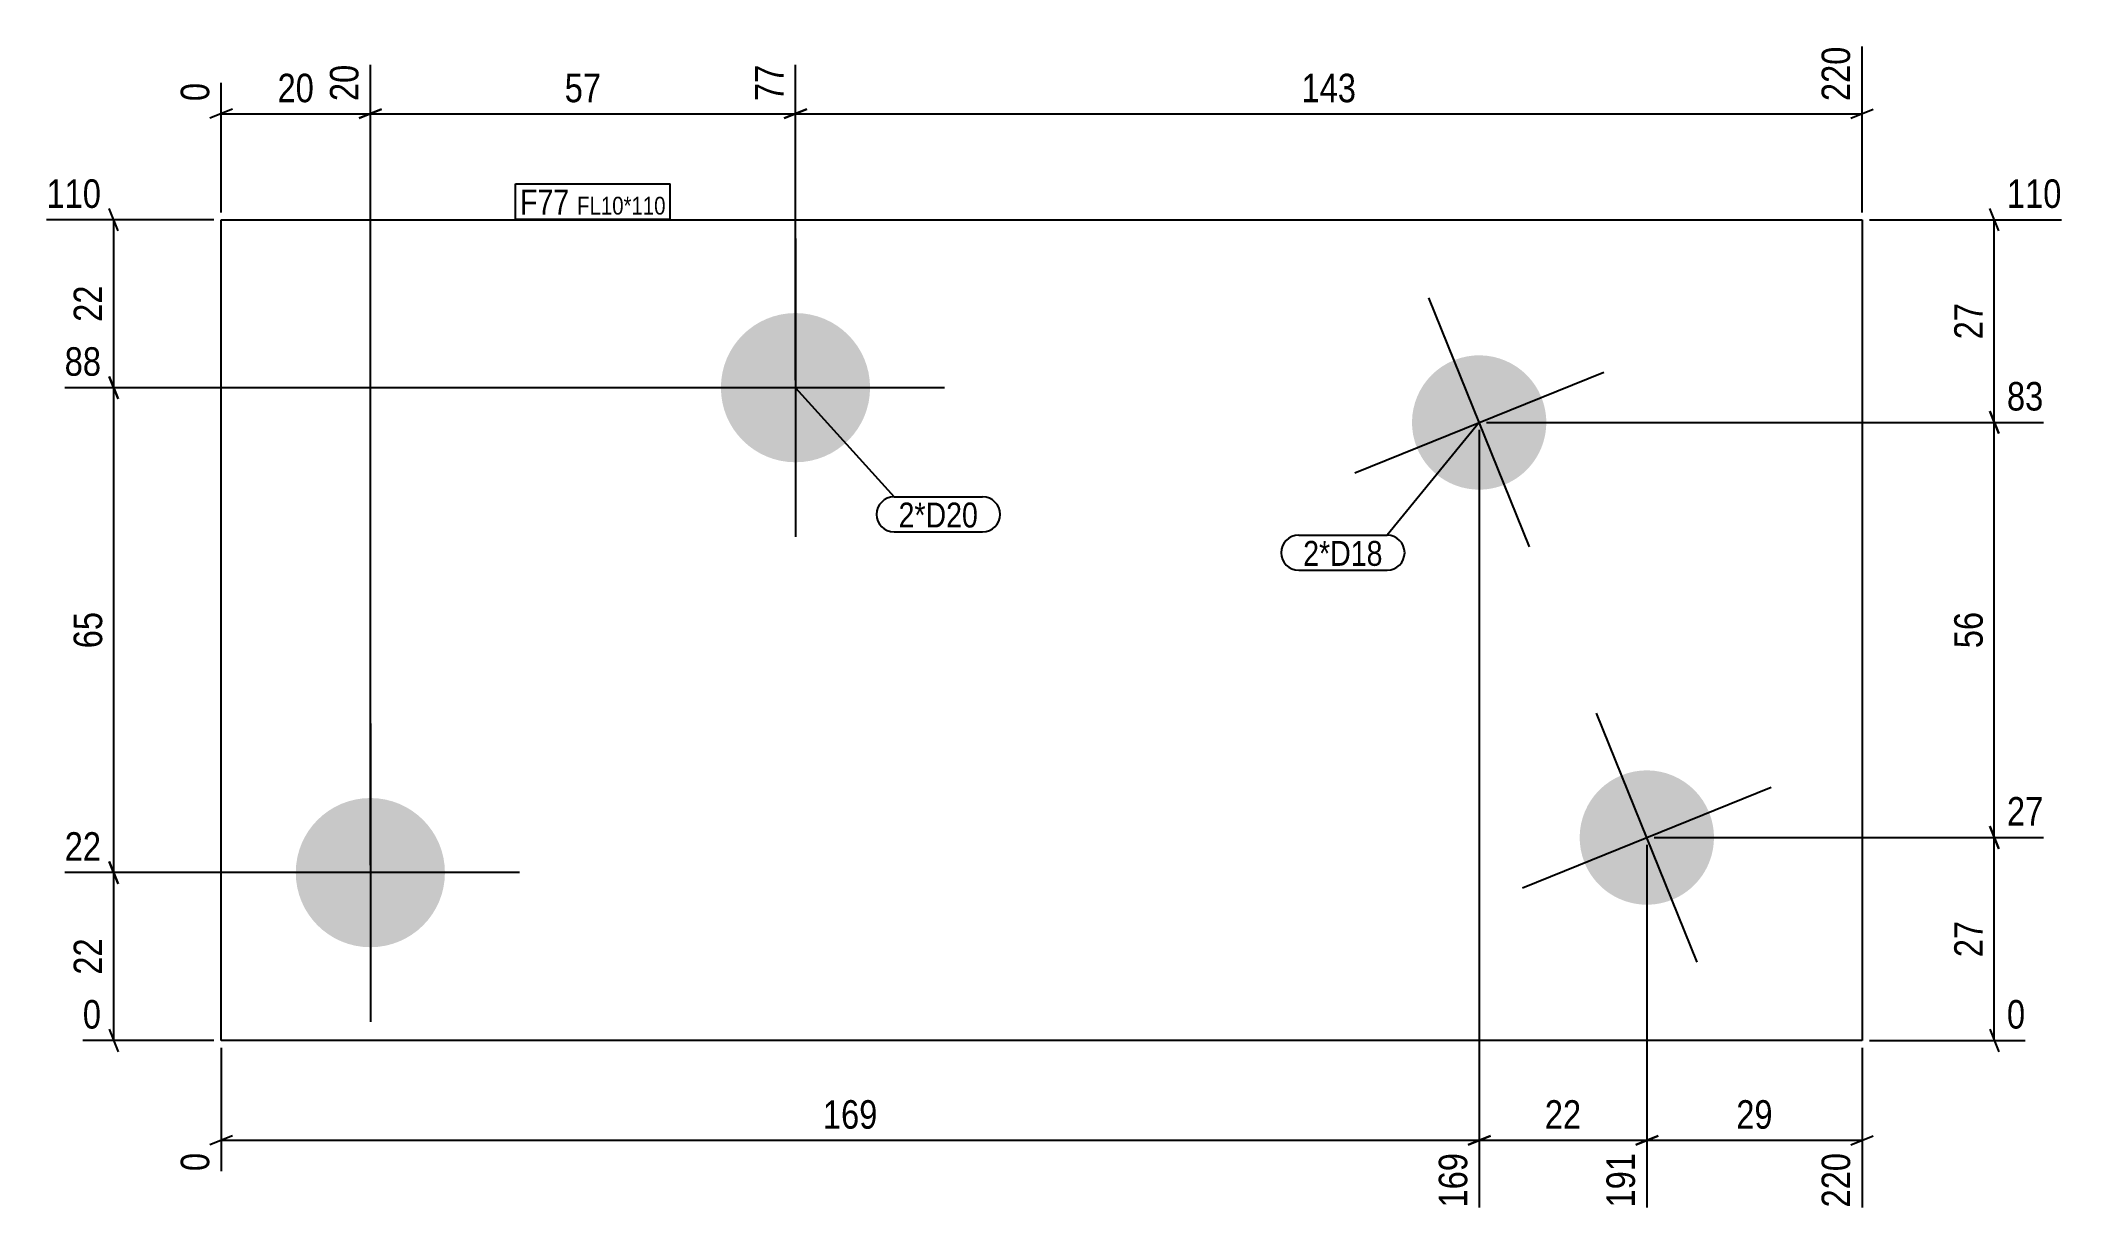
# Model space of a CAD drawing. Header units: millimetres. Extents: x 2 to 274, y 2 to 159.
import ezdxf

# ---------------------------------------------------------------- set-up
doc = ezdxf.new("R2010")
doc.units = ezdxf.units.MM
for name, color, linetype in [('MÅLSÆTNING', 7, 'Continuous'), ('STÅL', 7, 'Continuous'), ('TEKST', 7, 'Continuous')]:
    doc.layers.add(name, color=color, linetype=linetype)
doc.styles.add('Arial Narrow', font='ARIALN.TTF', dxfattribs={"height": 0.2})

msp = doc.modelspace()

# ---------------------------------------------------------------- hatches: boundary and pattern name
at = {"layer": 'STÅL', "linetype": 'Continuous'}
for points in [[(103.42, 102.88, -1), (103.42, 122.88, -1)], [(186.74, 104.84, -1), (203.43, 111.59, -1)], [(209.22, 49.21, -1), (225.91, 55.96, -1)], [(46.42, 37.88, -1), (46.42, 57.88, -1)]]:
    msp.add_hatch(color=3, dxfattribs=at).paths.add_polyline_path(points)

# ---------------------------------------------------------------- linework, layer by layer
at = {"layer": 'MÅLSÆTNING', "color": 7, "linetype": 'Continuous'}
for p, q in [((246.42, 136.38), (246.42, 158.61)), ((46.42, 48.88), (46.42, 156.17)), ((46.42, 48.88), (46.42, 156.17)), ((103.42, 113.88), (103.42, 156.17)), ((103.42, 113.88), (103.42, 156.17)), ((26.42, 136.38), (26.42, 153.73)), ((27.92, 150.19), (24.92, 148.99)), ((26.42, 149.59), (46.42, 149.59)), ((47.92, 150.19), (44.92, 148.99)), ((44.92, 148.99), (47.92, 150.19)), ((46.42, 149.59), (103.42, 149.59)), ((104.92, 150.19), (101.92, 148.99)), ((101.92, 148.99), (104.92, 150.19)), ((103.42, 149.59), (246.42, 149.59)), ((244.92, 148.99), (247.92, 150.19)), ((12.61, 133.88), (11.41, 136.88)), ((264.75, 133.88), (263.55, 136.88)), ((25.42, 135.38), (3, 135.38)), ((12.01, 112.88), (12.01, 135.38)), ((247.42, 135.38), (273.16, 135.38)), ((264.15, 108.22), (264.15, 135.38)), ((11.41, 114.38), (12.61, 111.38)), ((12.61, 111.38), (11.41, 114.38)), ((102.42, 112.88), (5.44, 112.88)), ((102.42, 112.88), (5.44, 112.88)), ((12.01, 47.88), (12.01, 112.88)), ((263.55, 109.72), (264.75, 106.72)), ((264.75, 106.72), (263.55, 109.72)), ((195.09, 107.22), (195.09, 3)), ((195.09, 107.22), (195.09, 3)), ((196.09, 108.22), (270.73, 108.22)), ((196.09, 108.22), (270.73, 108.22)), ((264.15, 52.59), (264.15, 108.22)), ((218.57, 52.59), (270.73, 52.59)), ((218.57, 52.59), (270.73, 52.59)), ((263.55, 54.09), (264.75, 51.09)), ((264.75, 51.09), (263.55, 54.09)), ((264.15, 25.38), (264.15, 52.59)), ((11.41, 49.38), (12.61, 46.38)), ((12.61, 46.38), (11.41, 49.38)), ((217.57, 51.59), (217.57, 3)), ((217.57, 51.59), (217.57, 3)), ((45.42, 47.88), (5.44, 47.88)), ((45.42, 47.88), (5.44, 47.88)), ((12.01, 25.38), (12.01, 47.88)), ((25.42, 25.38), (7.87, 25.38)), ((11.41, 26.88), (12.61, 23.88)), ((247.42, 25.38), (268.29, 25.38)), ((263.55, 26.88), (264.75, 23.88)), ((26.42, 24.38), (26.42, 7.88)), ((246.42, 24.38), (246.42, 3)), ((27.92, 12.61), (24.92, 11.41)), ((26.42, 12.01), (195.09, 12.01)), ((196.59, 12.61), (193.59, 11.41)), ((193.59, 11.41), (196.59, 12.61)), ((195.09, 12.01), (217.57, 12.01)), ((219.07, 12.61), (216.07, 11.41)), ((216.07, 11.41), (219.07, 12.61)), ((217.57, 12.01), (246.42, 12.01)), ((244.92, 11.41), (247.92, 12.61))]:
    msp.add_line(p, q, dxfattribs=at)
at = {"layer": 'STÅL', "color": 2, "linetype": 'Continuous'}
for p, q in [((26.42, 25.38), (26.42, 135.38)), ((26.42, 135.38), (246.42, 135.38)), ((246.42, 135.38), (246.42, 25.38)), ((246.42, 25.38), (26.42, 25.38))]:
    msp.add_line(p, q, dxfattribs=at)
at = {"layer": 'STÅL', "color": 3, "linetype": 'Continuous'}
for p, q in [((103.42, 132.88), (103.42, 92.88)), ((201.83, 91.53), (188.35, 124.91)), ((178.4, 101.47), (211.78, 114.96)), ((123.42, 112.88), (83.42, 112.88)), ((224.31, 35.9), (210.82, 69.27)), ((46.42, 67.88), (46.42, 27.88)), ((200.88, 45.84), (234.25, 59.33)), ((66.42, 47.88), (26.42, 47.88))]:
    msp.add_line(p, q, dxfattribs=at)

# ---------------------------------------------------------------- wipeouts: each hides what was drawn before it
at = {"color": 0}
for points in [[(127.9, 94.14), (127.9, 97.64), (117.24, 97.64), (117.24, 94.14)], [(182.15, 89), (182.15, 92.5), (171.49, 92.5), (171.49, 89)]]:
    msp.add_wipeout(points, dxfattribs=at).dxf.layer = 'TEKST'

# ---------------------------------------------------------------- next in the draw order: wipeouts: each hides what was drawn before it
at = {"color": 0, "linetype": 'Continuous'}
for points in [[(245.62, 159.41), (240.02, 159.41), (240.02, 150.49), (245.62, 150.49)], [(102.62, 156.97), (97.02, 156.97), (97.02, 150.49), (102.62, 150.49)], [(25.62, 154.53), (20.02, 154.53), (20.02, 150.49), (25.62, 150.49)], [(11.11, 136.18), (11.11, 141.78), (2.2, 141.78), (2.2, 136.18)], [(273.96, 136.18), (273.96, 141.78), (265.05, 141.78), (265.05, 136.18)], [(11.11, 113.68), (11.11, 119.28), (4.64, 119.28), (4.64, 113.68)], [(271.53, 109.02), (271.53, 114.62), (265.05, 114.62), (265.05, 109.02)], [(271.53, 53.39), (271.53, 58.99), (265.05, 58.99), (265.05, 53.39)], [(11.11, 48.68), (11.11, 54.28), (4.64, 54.28), (4.64, 48.68)], [(11.11, 26.18), (11.11, 31.78), (7.07, 31.78), (7.07, 26.18)], [(269.09, 26.18), (269.09, 31.78), (265.05, 31.78), (265.05, 26.18)], [(25.62, 11.11), (20.02, 11.11), (20.02, 7.08), (25.62, 7.08)], [(194.29, 11.11), (188.69, 11.11), (188.69, 2.2), (194.29, 2.2)], [(216.77, 11.11), (211.17, 11.11), (211.17, 2.2), (216.77, 2.2)], [(245.62, 11.11), (240.02, 11.11), (240.02, 2.2), (245.62, 2.2)]]:
    msp.add_wipeout(points, dxfattribs=at).dxf.layer = 'MÅLSÆTNING'
at = {"color": 0}
for points, layer in [([(39.66, 150.34), (39.66, 155.94), (33.18, 155.94), (33.18, 150.34)], 'MÅLSÆTNING'), ([(78.16, 150.34), (78.16, 155.94), (71.68, 155.94), (71.68, 150.34)], 'MÅLSÆTNING'), ([(179.38, 150.34), (179.38, 155.94), (170.47, 155.94), (170.47, 150.34)], 'MÅLSÆTNING'), ([(11.26, 127.37), (5.66, 127.37), (5.66, 120.9), (11.26, 120.9)], 'MÅLSÆTNING'), ([(263.4, 125.04), (257.8, 125.04), (257.8, 118.56), (263.4, 118.56)], 'MÅLSÆTNING'), ([(11.26, 83.62), (5.66, 83.62), (5.66, 77.15), (11.26, 77.15)], 'MÅLSÆTNING'), ([(263.4, 83.64), (257.8, 83.64), (257.8, 77.16), (263.4, 77.16)], 'MÅLSÆTNING'), ([(263.4, 42.22), (257.8, 42.22), (257.8, 35.75), (263.4, 35.75)], 'MÅLSÆTNING'), ([(11.26, 39.87), (5.66, 39.87), (5.66, 33.4), (11.26, 33.4)], 'MÅLSÆTNING'), ([(115.21, 12.76), (115.21, 18.36), (106.3, 18.36), (106.3, 12.76)], 'MÅLSÆTNING'), ([(209.56, 12.76), (209.56, 18.36), (203.09, 18.36), (203.09, 12.76)], 'MÅLSÆTNING'), ([(235.23, 12.76), (235.23, 18.36), (228.76, 18.36), (228.76, 12.76)], 'MÅLSÆTNING'), ([(73.09, 136.08), (73.09, 139.58), (66.49, 139.58), (66.49, 136.08)], 'TEKST'), ([(127.9, 94.14), (127.9, 97.64), (117.24, 97.64), (117.24, 94.14)], 'TEKST'), ([(182.15, 89), (182.15, 92.5), (171.49, 92.5), (171.49, 89)], 'TEKST')]:
    msp.add_wipeout(points, dxfattribs=at).dxf.layer = layer

# ---------------------------------------------------------------- next in the draw order: linework, layer by layer
at = {"layer": 'TEKST', "color": 7, "linetype": 'Continuous'}
for p, q in [((103.42, 112.88), (116.64, 98.24)), ((195.09, 108.22), (182.75, 93.1)), ((116.64, 98.24), (128.5, 98.24)), ((116.64, 93.54), (128.5, 93.54)), ((170.89, 93.1), (182.75, 93.1)), ((170.89, 88.4), (182.75, 88.4))]:
    msp.add_line(p, q, dxfattribs=at)
for centre, start, end in [((116.64, 95.89), 90, 270), ((128.5, 95.89), 270, 90), ((170.89, 90.75), 90, 270), ((182.75, 90.75), 270, 90)]:
    msp.add_arc(centre, 2.35, start, end, dxfattribs=at)

# ---------------------------------------------------------------- next in the draw order: texts
at = {"layer": 'MÅLSÆTNING', "color": 3, "linetype": 'Continuous', "style": 'Arial Narrow'}
for s, height, p in [('220', 3.818, (244.82, 151.29)), ('77', 3.818, (101.82, 151.29)), ('0', 3.82, (24.82, 151.29)), ('0', 3.82, (24.82, 7.88)), ('169', 3.818, (193.49, 3)), ('191', 3.818, (215.97, 3)), ('220', 3.818, (244.82, 3))]:
    msp.add_text(s, height=height, rotation=90.0002, dxfattribs=at).set_placement(p)
at = {"layer": 'MÅLSÆTNING', "color": 3, "style": 'Arial Narrow'}
for s, p in [('57', (72.48, 151.14)), ('143', (171.27, 151.14)), ('169', (107.1, 13.56)), ('22', (203.89, 13.56)), ('29', (229.56, 13.56))]:
    msp.add_text(s, height=3.818, dxfattribs=at).set_placement(p)
at = {"layer": 'MÅLSÆTNING', "color": 3, "linetype": 'Continuous', "style": 'Arial Narrow'}
for s, height, p in [('110', 3.818, (3, 136.98)), ('110', 3.818, (265.85, 136.98)), ('88', 3.818, (5.44, 114.48)), ('83', 3.818, (265.85, 109.82)), ('27', 3.818, (265.85, 54.19)), ('22', 3.818, (5.44, 49.48)), ('0', 3.82, (7.87, 26.98)), ('0', 3.82, (265.85, 26.98))]:
    msp.add_text(s, height=height, dxfattribs=at).set_placement(p)
at = {"layer": 'MÅLSÆTNING', "color": 3, "style": 'Arial Narrow'}
for s, p in [('22', (10.46, 121.7)), ('27', (262.6, 119.36)), ('65', (10.46, 77.95)), ('56', (262.6, 77.96)), ('27', (262.6, 36.55)), ('22', (10.46, 34.2))]:
    msp.add_text(s, height=3.818, rotation=90.0002, dxfattribs=at).set_placement(p)
at = {"layer": 'TEKST', "color": 3, "style": 'Arial Narrow'}
for s, p in [('2*D20', (117.24, 94.14)), ('2*D18', (171.49, 89))]:
    msp.add_text(s, height=3.34, dxfattribs=at).set_placement(p)

# ---------------------------------------------------------------- next in the draw order: wipeouts: each hides what was drawn before it
at = {"color": 0, "linetype": 'Continuous'}
msp.add_wipeout([(45.62, 156.97), (40.02, 156.97), (40.02, 150.49), (45.62, 150.49)], dxfattribs=at).dxf.layer = 'MÅLSÆTNING'
at = {"color": 0}
msp.add_wipeout([(73.09, 136.08), (73.09, 139.58), (66.49, 139.58), (66.49, 136.08)], dxfattribs=at).dxf.layer = 'TEKST'

# ---------------------------------------------------------------- next in the draw order: linework, layer by layer
at = {"layer": 'TEKST', "color": 7, "linetype": 'Continuous'}
for p, q in [((65.89, 140.18), (86.62, 140.18)), ((65.89, 135.48), (65.89, 140.18))]:
    msp.add_line(p, q, dxfattribs=at)

# ---------------------------------------------------------------- next in the draw order: texts
at = {"layer": 'MÅLSÆTNING', "color": 3, "style": 'Arial Narrow'}
msp.add_text('20', height=3.818, dxfattribs=at).set_placement((33.98, 151.14))
at = {"layer": 'MÅLSÆTNING', "color": 3, "linetype": 'Continuous', "style": 'Arial Narrow'}
msp.add_text('20', height=3.818, rotation=90.0002, dxfattribs=at).set_placement((44.82, 151.29))

# ---------------------------------------------------------------- next in the draw order: wipeouts: each hides what was drawn before it
at = {"color": 0}
msp.add_wipeout([(86.02, 136.08), (86.02, 138.58), (74.14, 138.58), (74.14, 136.08)], dxfattribs=at).dxf.layer = 'TEKST'

# ---------------------------------------------------------------- next in the draw order: wipeouts: each hides what was drawn before it
msp.add_wipeout([(86.02, 136.08), (86.02, 138.58), (74.14, 138.58), (74.14, 136.08)], dxfattribs=at).dxf.layer = 'TEKST'

# ---------------------------------------------------------------- next in the draw order: linework, layer by layer
at = {"layer": 'TEKST', "color": 7, "linetype": 'Continuous'}
for p, q in [((86.62, 135.48), (86.62, 140.18)), ((65.89, 135.48), (86.62, 135.48))]:
    msp.add_line(p, q, dxfattribs=at)

# ---------------------------------------------------------------- next in the draw order: texts
at = {"layer": 'TEKST', "color": 3, "style": 'Arial Narrow'}
for s, height, p in [('F77', 3.34, (66.49, 136.08)), ('FL10*110', 2.386, (74.14, 136.08))]:
    msp.add_text(s, height=height, dxfattribs=at).set_placement(p)

doc.saveas('drawing.dxf')
